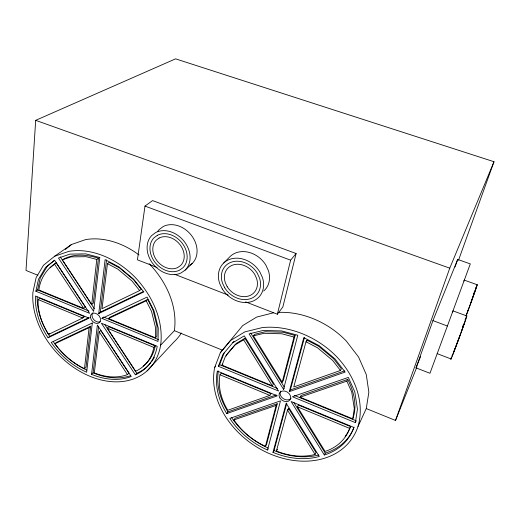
<?xml version="1.0" encoding="UTF-8"?>
<svg xmlns="http://www.w3.org/2000/svg" width="520" height="520" viewBox="0 0 520 520"><rect width="100%" height="100%" fill="white"/><g stroke="black" fill="none" stroke-linecap="round" stroke-linejoin="round"><path stroke-width="0.78" d="M155.383 337.805L155.538 327.62L151.541 311.396L146.218 300.827L147.7 299.449L153.004 309.992L156.982 326.177L156.812 336.343L155.383 337.805L108.492 318.552L110.038 317.174L147.7 299.449M160.66 345.118C163.839 319.976 152.185 295.614 135.35 277.55A74.068 54.386 46.9 0 0 68.9 251.342L54.626 256.236L43.479 265.265L36.114 277.661L32.897 292.474A74.068 54.386 46.9 0 0 90.031 376.324A74.068 54.386 46.9 0 0 160.66 345.118L174.382 330.681C177.71 306.248 166.614 282.399 150.234 264.803A71.877 53.709 47.1 0 0 149.136 263.692M458.504 260.273L494 161.72L175.578 58.845L35.685 120.341L26 270.445L37.895 275.275M84.5 368.654L89.109 327.665L90.695 326.274L86.053 367.185L84.5 368.654A56.218 40.97 46.7 0 1 54.893 343.746L56.531 342.349L90.695 326.274M91.722 304.486L96.785 259.447L98.423 258.206C86.879 254.54 73.06 253.286 62.355 259.838L91.722 304.486L93.32 303.147L98.423 258.206M91.559 374.341L97.377 325.097L131.267 376.474A65.156 47.749 46.6 0 1 91.559 374.341L93.087 372.86L98.566 326.931M98.748 313.508L105.118 259.617L118.872 266.897L133.666 279.272L143.774 291.967L98.748 313.508L100.328 312.143L143.819 291.311M100.328 312.143L106.541 259.974M99.242 331.87L94.315 372.866A56.316 41.191 46.3 0 0 127.465 374.615L128.921 373.1L100.796 330.467L99.242 331.87L127.465 374.615M107.439 263.64L102.024 308.692L139.64 290.589L141.148 289.244L133.523 279.669L119.431 267.878L109.044 262.379L107.439 263.64L117.852 269.152L131.989 280.989L139.64 290.589M245.603 301.88L277.368 314.23L282.861 306.963L296.108 253.533L152.568 200.597L144.983 206.083L137.436 259.831L157.105 267.475M352.768 418.828L354.302 408.584L351.735 392.048L346.847 381.134L347.757 379.405C353.853 391.274 357.526 405.938 352.768 418.828L300.086 397.202L301.113 395.479L347.757 379.405M355.394 422.637L357.448 409.143L354.79 391.853L348.341 377.41L292.442 396.747L355.394 422.637L355.966 421.415M358.02 426.439C365.255 401.434 354.172 375.434 337.097 357.13A78.65 60.859 34.2 0 0 262.23 327.6L244.822 331.89L230.581 340.49L220.369 352.638L214.714 367.393A78.65 60.859 34.2 0 0 271.024 454.311A78.65 60.859 34.2 0 0 358.02 426.439L366.269 408.571L368.856 392.171L366.275 374.562L358.579 357.051L346.275 341.01A76.186 59.891 33.9 0 0 278.181 312.397M35.873 291.226L38.493 279.286L45.584 267.41L54.555 260.182L89.616 313.333L35.873 291.226L37.602 289.959L40.229 278.038L47.32 266.188L54.489 260.409M277.368 314.23L290.628 260.163L296.108 253.533M265.447 446.322L276.133 405.425L277.219 403.715L235.138 418.21L233.961 419.913A59.664 45.806 34.4 0 0 265.447 446.322L266.533 444.535L277.219 403.715M282.191 382.246L294.002 337.058L295.081 335.485L283.003 332.228L265.265 331.747L254.631 334.334L253.442 335.875L282.191 382.246L283.276 380.575L295.081 335.485M267.514 450.015L280.475 400.887L229.827 418.399A69.108 53.268 34.3 0 0 267.514 450.015L268.236 448.819M283.53 389.291L297.778 335.257L281.756 330.935L263.166 330.447L249.125 333.879L283.53 389.291L284.245 388.167M272.987 452.368L286.175 403.247L319.306 456.469A69.232 53.372 34 0 1 272.987 452.368L274.047 450.56L286.812 403.078M289.289 391.657L303.797 337.616L319.065 345.605L334.88 358.793L345.137 372.079L289.289 391.657L290.342 389.954L304.428 337.597M276.406 451.029L287.482 410.144L288.535 408.408L316.03 452.569L315.081 454.422A59.872 45.988 33.8 0 1 276.406 451.029L277.459 449.222M306.007 341.783L293.761 386.965L340.438 370.494L341.367 368.803L333.638 358.781L318.565 346.216L307.047 340.184L306.007 341.783L317.558 347.834L332.677 360.445L340.438 370.494M288.119 409.949L288.535 408.408M306.625 341.744L307.047 340.184M464.484 322.608L462.651 327.932M366.269 408.571L395.525 420.453L449.761 268.164L494 161.72M416.046 367.874L432.939 320.619L457.691 259.447L470.301 263.906L429.956 373.282L416.046 367.874L420.57 356.577M461.299 331.708L462.384 328.686M454.987 266.975L457.691 259.447M471.062 302.231L475.222 290.069M437.32 353.301L437.197 353.652L451.003 358.93M452.413 312.429L452.985 310.869L466.759 315.945M463.944 281.138L464.315 280.137L477.256 284.778M469.553 306.462L476.32 287.313L476.132 287.593M464.178 280.501L464.315 280.137M467.851 311.025L469.593 306.221M456.911 343.61L461.715 330.74A20.105 0.358 -69.8 0 0 465.777 318.637M466.291 315.139L468.137 310.115M456.657 344.286L453.394 352.638M232.778 342.751L244.238 335.868L278.584 391.047L218.361 366.281L222.95 354.38L234.019 341.211M218.361 366.281L219.615 364.702L224.205 352.826M466.245 315.075L466.804 313.632M222.027 365.157L225.531 356.129L234.975 345.007L243.653 339.826L244.868 338.286L273.416 384.131L272.311 385.801L222.027 365.157L222.859 364.104M226.194 356.07L226.779 354.569L236.21 343.466L244.868 338.286M462.416 327.178L463.249 325.039M473.856 293.423L474.701 291.298M395.525 420.453L416.904 366.912M476.437 286.526L477.035 285.123A21.418 0.351 -69.7 0 1 474.253 293.696A21.418 0.351 -69.7 0 1 466.005 316.03M349.674 428.415L350.545 426.575L298.441 405.06L297.421 406.796L325.097 451.445A60.242 46.482 33.4 0 0 349.674 428.415L297.421 406.796M324.317 454.994A69.446 53.657 33.8 0 0 353.834 427.427L291.135 401.544L324.317 454.994L325.247 453.128A69.219 53.573 33.8 0 0 354.133 427.128M269.861 395.401L270.966 393.712L221.221 373.165L219.973 374.764A59.735 46.027 34.9 0 0 227.78 410.254L269.861 395.401L219.973 374.764M226.739 413.582L277.329 395.844L217.347 371.085A69.154 53.398 34.6 0 0 226.739 413.582L227.936 411.892L276.12 394.959M214.714 367.393L215.703 366.165M220.369 352.638L242.684 325.598L256.627 317.089L273.611 312.767M147.102 370.838L173.921 341.972A69.81 53.014 47.2 0 0 181.324 333.041M135.35 374.797A65.325 48.009 46.6 0 0 157.235 346.268L101.394 323.213L135.35 374.797L136.786 373.269A65.13 47.944 46.6 0 0 150.872 362.563M153.835 347.412L155.259 345.93L108.83 326.755L107.283 328.159L135.616 371.241A56.609 41.633 46.2 0 0 153.835 347.412L107.283 328.159M223.75 262.951L230.269 256.353A24.115 19.884 42.1 0 1 265.876 265.135L268.437 270.738A24.115 19.884 42.1 0 1 263.744 290.992M185.153 270.101A24.07 19.149 47.9 0 0 184.151 241.378A24.07 19.149 47.9 0 0 155.649 232.557L151.638 235.58A24.07 19.149 47.9 0 0 153.062 263.9A24.07 19.149 47.9 0 0 181.051 272.954L185.153 270.101L192.14 263.543A23.68 18.986 48 0 0 191.269 235.19A23.68 18.986 48 0 0 163.169 226.564L159.191 229.561A23.68 18.986 48 0 0 157.827 231.205M101.972 318.416L147.062 297.096L154.095 311.084L158.256 328.042L158.022 341.465L101.972 318.416L103.019 317.493M82.706 317.993L84.312 316.628L39.864 298.272L38.148 299.559A56.361 41.099 47.2 0 0 48.6 334.406L82.706 317.993L38.148 299.559M48.068 337.753L89.083 318.13L35.523 296.023A65.182 47.697 47.1 0 0 48.068 337.753L49.725 336.375L89.213 317.467M83.733 308.392L85.352 307.053L56.212 262.886C46.605 268.658 40.196 278.876 38.864 289.978L83.733 308.392L54.489 264.108M48.6 334.406L49.706 333.496M65.351 249.457L71.474 244.511L85.501 239.636A71.877 53.709 47.1 0 1 139.035 254.963M50.037 267.833L56.212 262.886M54.626 256.236L71.474 244.511M189.794 265.181L192.14 263.543M82.141 317.675L84.312 316.628M54.893 343.746L89.109 327.665M108.492 318.552L146.218 300.827M290.342 389.954L344.519 370.91M233.961 419.913L276.133 405.425M300.086 397.202L346.847 381.134M62.355 259.838L71.097 256.88L86.197 256.685L96.785 259.447M253.442 335.875L264.101 333.294L281.892 333.788L294.002 337.058M35.685 120.341L449.761 268.164M144.983 206.083L290.628 260.163M432.939 320.619L447.401 326.021M174.499 274.242L228.202 295.113M174.382 330.681L222.502 350.214M37.602 289.959L88.978 311.058M103.538 317.031L158.698 339.684M219.615 364.702L277.413 388.434M294.236 395.343L356.252 420.81M60.209 256.822L94.322 308.698M104.734 324.532L136.786 373.269M243.653 339.826L272.311 385.801M287.482 410.144L315.081 454.422M250.75 333.034L284.18 386.925M293.878 402.558L325.247 453.128M466.147 317.311A23.004 0.403 -69.8 0 1 462.131 329.758L460.076 335.394A23.004 0.403 -69.8 0 1 451.347 357.487M465.062 320.002A23.004 0.403 -69.8 0 1 465.92 317.863M475.514 288.828A21.418 0.351 -69.7 0 1 476.326 286.786M350.545 426.575A60.047 46.404 33.4 0 1 345.098 436.481M227.936 411.892A68.926 53.313 34.5 0 1 218.335 370.981M318.78 455A69.011 53.287 34 0 1 274.047 450.56M267.885 447.902A68.887 53.183 34.3 0 1 231.446 417.359M291.115 398.106A6.266 4.849 34.2 0 1 283.225 398.6A6.266 4.849 34.2 0 1 280.742 391.079M100.256 321.718A5.844 4.296 46.9 0 1 93.581 319.384A5.844 4.296 46.9 0 1 92.989 312.728M155.259 345.93A56.44 41.581 46.3 0 1 143.162 366.08M154.453 357.097A65.13 47.944 46.6 0 1 151.853 361.263M130.54 375.732A64.961 47.691 46.6 0 1 93.087 372.86M86.788 370.123A64.903 47.567 46.8 0 1 59.079 349.043M58.058 347.848A64.903 47.567 46.8 0 1 53.294 341.66M49.725 336.375A64.987 47.639 47.1 0 1 37.16 296.972M459.927 335.647A20.105 0.358 -69.8 0 1 452.712 354.627M452.459 355.231A20.105 0.358 -69.8 0 1 452.023 355.882M92.294 322.992L86.658 372.236A65.098 47.626 46.8 0 1 51.214 342.413L92.294 322.992M99.781 257.524L93.62 311.402L58.487 258.037L69.999 254.111L85.774 253.883L99.781 257.524M157.372 235.3L153.894 237.906A20.832 16.575 47.9 0 0 155.109 262.438A20.832 16.575 47.9 0 0 179.361 270.264L182.904 267.787A20.832 16.575 47.9 0 0 182.013 242.951A20.832 16.575 47.9 0 0 157.372 235.3M159.094 238.036L156.156 240.233A17.596 14.001 47.9 0 0 157.157 260.969A17.596 14.001 47.9 0 0 177.665 267.572L180.655 265.467A17.596 14.001 47.9 0 0 179.881 244.511A17.596 14.001 47.9 0 0 159.094 238.036M222.274 288.932L219.655 283.426A24.518 20.072 42.1 0 1 230.939 258.928A24.518 20.072 42.1 0 1 259.877 271.98L262.49 277.661A24.518 20.072 42.1 0 1 250.998 301.782A24.518 20.072 42.1 0 1 222.274 288.932M227.208 286.709L225.29 282.666A17.927 14.671 42.1 0 1 233.558 264.797A17.927 14.671 42.1 0 1 254.69 274.32L256.601 278.454A17.927 14.671 42.1 0 1 248.222 296.127A17.927 14.671 42.1 0 1 227.208 286.709M224.738 287.827L222.469 283.049A21.223 17.368 42.1 0 1 232.245 261.865A21.223 17.368 42.1 0 1 257.276 273.15L259.538 278.057A21.223 17.368 42.1 0 1 249.607 298.961A21.223 17.368 42.1 0 1 224.738 287.827M279.903 397.988A6.285 4.856 34.2 0 0 290.062 399.822A6.285 4.856 34.2 0 0 284.648 391.034A6.285 4.856 34.2 0 0 279.903 397.988M90.48 317.46A5.863 4.303 46.9 0 0 98.69 323.102A5.863 4.303 46.9 0 0 97.377 314.217A5.863 4.303 46.9 0 0 90.48 317.46"/></g></svg>
